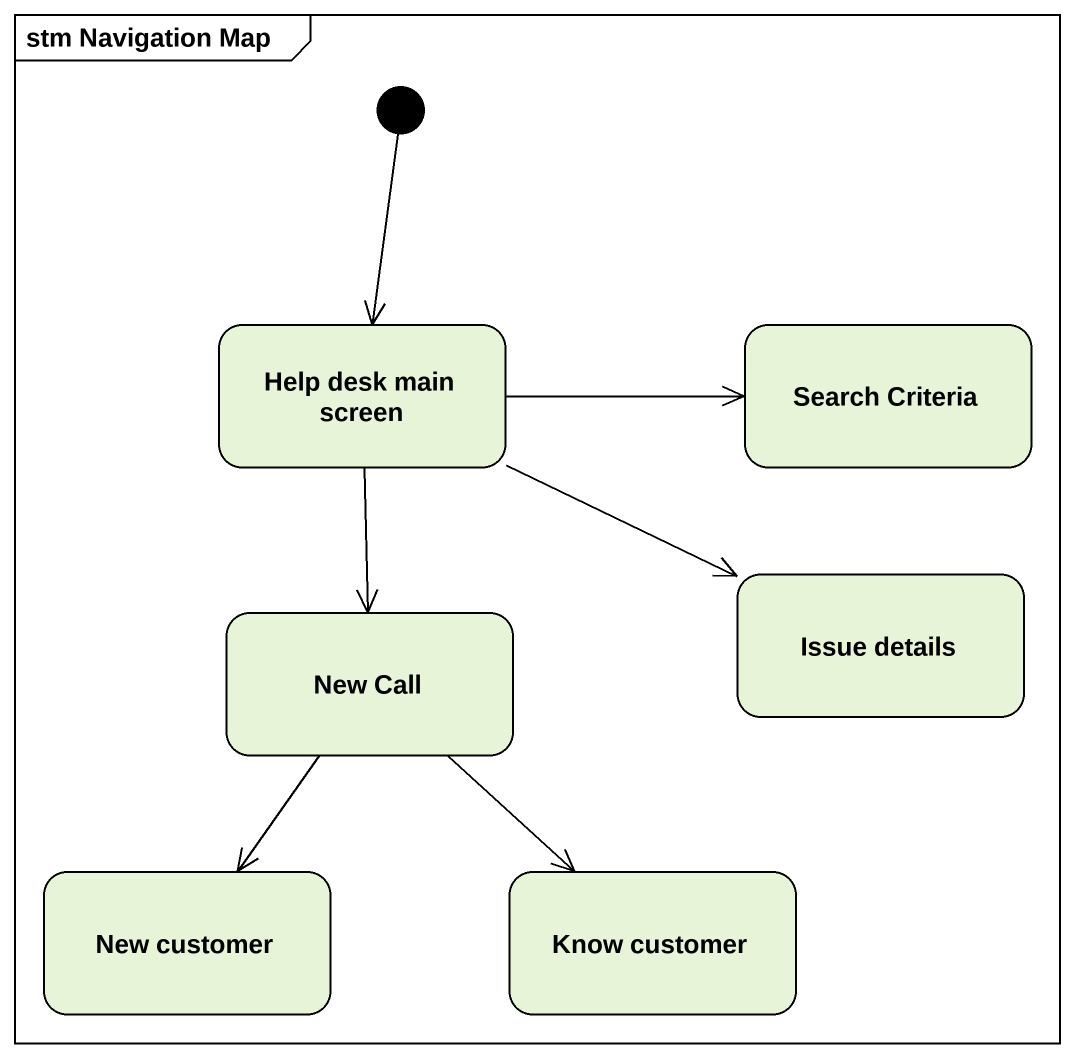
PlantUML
@startuml
mainframe stm Navigation Map
hide empty description
state "Help desk main screen" as Help_desk_main_screen
state "Search Criteria" as Search_Criteria
state "Issue details" as Issue_details
state "New Call" as New_Call
state "New customer" as New_customer
state "Know customer" as Know_customer
[*] --> Help_desk_main_screen
Help_desk_main_screen -right-> Search_Criteria
Help_desk_main_screen -right-> Issue_details
Help_desk_main_screen --> New_Call
New_Call --> New_customer
New_Call --> Know_customer
@enduml
